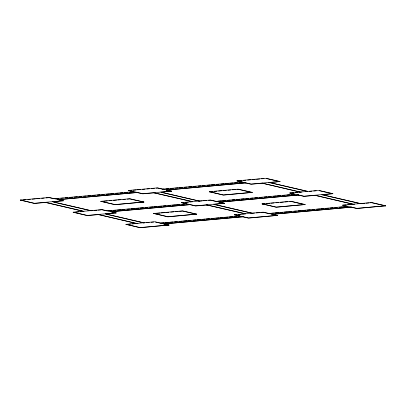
<?xml version="1.0" encoding="UTF-8"?>
<svg xmlns="http://www.w3.org/2000/svg" width="406" height="406" viewBox="0 0 406 406"><rect width="100%" height="100%" fill="white"/><g stroke="black" fill="none" stroke-linecap="round" stroke-linejoin="round"><path stroke-width="0.61" d="M46.436 202.381L34.398 203.452L20.3 200.051L49.197 197.489L63.285 200.726L53.242 201.777M132.95 191.591L128.656 190.444L157.548 187.882L171.642 191.119L161.598 192.17M241.915 182.121L237.008 180.837L265.905 178.275L279.998 181.512L268.696 182.675M20.305 200.214L21.559 200.102M23.447 199.935L25.959 199.711M27.841 199.544L30.354 199.321M32.241 199.153L35.378 198.874M36.636 198.762L39.778 198.488M41.661 198.321L44.173 198.098M46.061 197.93L49.197 197.651L54.099 198.778M128.661 190.607L131.174 190.384M133.056 190.216L136.198 189.937M137.451 189.825L140.593 189.546M142.481 189.379L144.993 189.155M146.876 188.988L149.388 188.765M151.271 188.597L154.412 188.323M156.295 188.156L157.553 188.044L163.679 189.45M237.013 180.995L241.413 180.609M243.295 180.442L245.808 180.218M247.69 180.051L250.832 179.772M252.09 179.66L255.232 179.381M256.485 179.269L259.627 178.99M261.51 178.823L264.022 178.599M54.48 198.707L133.939 191.657M242.296 182.05L162.836 189.094L164.1 189.145M55.744 198.752L58.9 198.473M60.788 198.306L63.311 198.082M65.204 197.915L67.726 197.692M69.619 197.524L72.77 197.245M74.034 197.128L77.186 196.849M79.079 196.682L81.601 196.458M83.494 196.291L86.016 196.068M87.909 195.9L91.061 195.621M92.324 195.509L95.476 195.23M97.369 195.063L99.891 194.839M101.779 194.672L104.306 194.449M106.194 194.281L109.351 193.997M110.61 193.885L113.761 193.606M115.654 193.439L118.176 193.215M120.069 193.048L122.592 192.825M124.485 192.657L127.636 192.378M128.9 192.266L132.051 191.987M165.993 188.978L168.515 188.754M170.408 188.587L173.56 188.308M174.819 188.196L177.975 187.912M179.234 187.8L182.39 187.521M184.278 187.354L186.801 187.13M188.694 186.963L191.845 186.684M193.109 186.572L196.26 186.293M198.153 186.126L200.676 185.902M202.569 185.735L205.091 185.512M206.984 185.344L210.135 185.06M211.399 184.948L214.551 184.669M216.444 184.502L218.966 184.278M220.859 184.111L224.01 183.832M225.269 183.72L228.426 183.441M229.684 183.329L232.841 183.05M234.729 182.883L237.251 182.659M239.144 182.492L242.301 182.213M20.3 200.051L34.393 203.289L63.285 200.726M128.656 190.444L142.75 193.682L171.642 191.119M237.008 180.837L251.101 184.075L279.998 181.512M137.238 192.576L142.755 193.84L154.686 192.784M245.594 182.969L251.106 184.233L262.413 183.233M100.901 201.32L129.798 198.757L143.891 201.995L114.999 204.715L100.901 201.32L114.994 204.553L143.891 201.995M209.257 191.708L238.149 189.15L252.243 192.383L223.356 195.108L209.257 191.708L223.351 194.946L252.243 192.383M100.906 201.477L102.789 201.31M104.048 201.198L107.189 200.919M109.072 200.752L111.584 200.528M113.467 200.361L116.608 200.087M117.867 199.975L121.008 199.696M122.891 199.529L125.403 199.305M127.286 199.138L129.803 198.915L143.897 202.152M209.263 191.871L212.404 191.591M214.287 191.424L216.799 191.201M218.682 191.033L221.823 190.754M223.082 190.642L226.223 190.363M228.106 190.201L230.618 189.978M232.501 189.81L235.642 189.531M236.901 189.419L238.155 189.308L252.248 192.545M98.551 214.586L87.249 215.586L73.151 212.191L102.043 209.628L116.136 212.866L105.464 213.972M186.41 203.868L181.502 202.584L210.399 200.021L224.493 203.259L214.444 204.309M294.766 194.261L289.859 192.977L318.751 190.414L332.844 193.652L322.171 194.758M75.668 212.13L78.805 211.851M80.063 211.739L83.205 211.46M90.741 210.79L92.624 210.623M93.882 210.511L97.024 210.232M98.277 210.12L101.419 209.846M181.507 202.741L184.019 202.518M185.278 202.406L188.42 202.132M190.302 201.965L192.814 201.741M199.097 201.183L202.239 200.904M203.492 200.792L206.634 200.513M208.517 200.346L210.404 200.178L216.53 201.589M289.864 193.134L293.629 192.799M295.517 192.632L298.029 192.408M299.912 192.241L301.902 192.068M309.336 191.409L311.849 191.185M313.731 191.018L316.244 190.795M107.331 210.841L186.79 203.797M295.142 194.19L215.687 201.396M108.595 210.892L111.746 210.612M113.01 210.501L116.162 210.217M117.425 210.105L120.577 209.826M121.836 209.714L124.992 209.435M126.885 209.268L129.407 209.044M131.295 208.877L134.452 208.598M135.711 208.486L138.867 208.207M140.126 208.095L143.277 207.816M145.17 207.649L147.693 207.425M149.586 207.258L152.737 206.974M154.001 206.862L157.152 206.583M158.416 206.471L161.568 206.192M163.461 206.025L165.983 205.801M167.876 205.634L171.027 205.355M172.291 205.243L175.443 204.964M176.701 204.852L179.858 204.573M181.746 204.406L184.273 204.177M218.21 201.168L221.361 200.889M222.625 200.777L225.777 200.498M227.04 200.386L230.192 200.107M232.085 199.94L234.607 199.716M236.5 199.549L239.652 199.27M240.915 199.158L244.067 198.879M245.96 198.712L248.482 198.488M250.375 198.321L252.897 198.092M254.785 197.925L257.308 197.702M259.201 197.534L262.357 197.255M264.245 197.088L266.767 196.864M268.66 196.697L271.183 196.474M273.076 196.306L276.227 196.027M277.491 195.915L280.642 195.636M282.535 195.469L285.058 195.245M286.951 195.073L289.473 194.85M291.366 194.682L294.517 194.403M110.853 211.653L190.312 204.604L110.858 211.81M73.151 212.191L87.244 215.429L116.136 212.866M181.502 202.584L195.596 205.822L224.493 203.259M289.859 192.977L303.952 196.21L332.844 193.652M189.14 204.497L195.601 205.979L207.639 204.913M298.44 195.103L303.957 196.372L315.264 195.367M153.752 213.454L182.644 210.892L196.737 214.129L167.851 216.85L153.752 213.454L167.845 216.692L196.737 214.129M262.103 203.848L291 201.285L305.094 204.522L276.202 207.243L262.103 203.848L276.197 207.085L305.094 204.522M153.757 213.617L155.011 213.505M156.899 213.338L160.035 213.059M161.294 212.947L164.435 212.668M165.689 212.556L168.83 212.277M170.718 212.11L173.854 211.83M175.113 211.724L178.254 211.445M179.508 211.333L182.649 211.054L196.743 214.292M262.109 204.005L264.621 203.787M266.509 203.619L269.65 203.34M270.903 203.228L274.045 202.949M275.928 202.782L278.44 202.558M280.328 202.391L283.469 202.112M284.723 202L287.864 201.726M289.747 201.559L291.006 201.447L305.099 204.68M125.997 224.33L154.894 221.767L168.987 225.005L140.095 227.725L125.997 224.33L140.09 227.563L168.987 225.005M239.261 216.007L234.353 214.723L263.245 212.16L277.339 215.393L248.452 218.118L241.712 216.571M347.003 206.258L342.71 205.111L371.602 202.548L385.695 205.786L356.803 208.511L351.291 207.243M126.002 224.488L131.026 224.041M132.285 223.929L135.426 223.65M138.045 223.422L136.837 223.528L98.079 214.464L135.609 223.244M143.592 222.93L144.846 222.818M146.104 222.706L149.246 222.427M151.128 222.26L153.641 222.036M234.358 214.881L236.241 214.713M238.129 214.546L241.265 214.266M242.524 214.155L245.666 213.876M251.319 213.378L254.46 213.099M256.343 212.932L259.485 212.653M260.738 212.541L263.25 212.318L268.767 213.586M342.715 205.274L345.851 204.994M347.739 204.827L350.88 204.548M352.134 204.436L354.753 204.203M361.558 203.604L364.7 203.325M365.953 203.213L369.095 202.934M370.348 202.822L371.607 202.711L385.7 205.949M239.636 215.936L160.182 223.138M347.993 206.324L268.539 213.531M160.812 223.082L163.968 222.803M165.227 222.691L168.383 222.412M169.642 222.3L172.794 222.021M174.687 221.854L177.209 221.63M179.102 221.463L182.253 221.184M183.517 221.072L186.669 220.793M187.932 220.681L191.084 220.402M192.977 220.23L196.128 219.95M197.392 219.839L200.544 219.56M201.802 219.448L204.959 219.169M206.218 219.057L209.374 218.778M211.262 218.611L214.419 218.332M215.677 218.22L218.834 217.941M220.093 217.829L223.244 217.55M224.508 217.438L227.659 217.154M229.552 216.987L232.704 216.708M233.968 216.596L237.119 216.317M238.383 216.205L239.641 216.093M270.432 213.363L273.583 213.084M274.842 212.972L278.628 212.637M279.886 212.526L283.043 212.247M284.301 212.135L287.458 211.856M288.717 211.744L291.868 211.465M293.761 211.298L296.284 211.069M298.177 210.902L301.328 210.623M302.592 210.511L305.743 210.232M307.007 210.12L310.159 209.841M312.052 209.674L314.574 209.45M316.467 209.283L319.618 209.004M320.882 208.892L324.034 208.613M325.292 208.501L328.449 208.217M330.342 208.05L332.864 207.826M334.752 207.659L337.274 207.436M339.167 207.268L342.324 206.989M343.583 206.877L346.734 206.598M234.353 214.723L248.447 217.956L277.339 215.393M342.71 205.111L356.803 208.349L385.695 205.786M266.519 178.574L280.003 181.67M319.37 190.713L332.849 193.809M307.915 191.373L269.163 182.472L307.306 191.393M322.009 194.611L360.772 203.67L322.014 194.768M300.085 192.033L261.936 183.111L300.699 192.175M352.931 204.172L314.787 195.25L353.55 204.309M166.13 190.013L171.647 191.277M218.981 202.152L224.498 203.416M271.832 214.287L277.344 215.556M160.806 192.079L199.569 201.143L161.426 192.383M213.657 204.218L252.415 213.277L214.277 204.517M57.779 199.62L63.29 200.889M102.048 209.79L106.951 210.912M111.239 211.902L116.141 213.023M155.508 222.067L159.802 223.051M164.09 224.036L168.992 225.163M52.45 201.691L91.213 210.75L53.688 202.132M105.301 213.825L144.064 222.889L106.534 214.266M82.758 211.105L45.228 202.33L83.991 211.389M137.461 192.469L58.007 199.676L137.461 192.469M245.818 182.862L166.364 190.064L245.818 182.862M298.669 194.997L219.21 202.203L298.669 194.997M243.164 216.743L163.704 223.95L243.164 216.743M351.515 207.136L272.061 214.343L351.515 207.136M192.337 201.625L153.585 192.723L192.337 201.625M245.188 213.759L206.431 204.857L245.188 213.759"/></g></svg>
